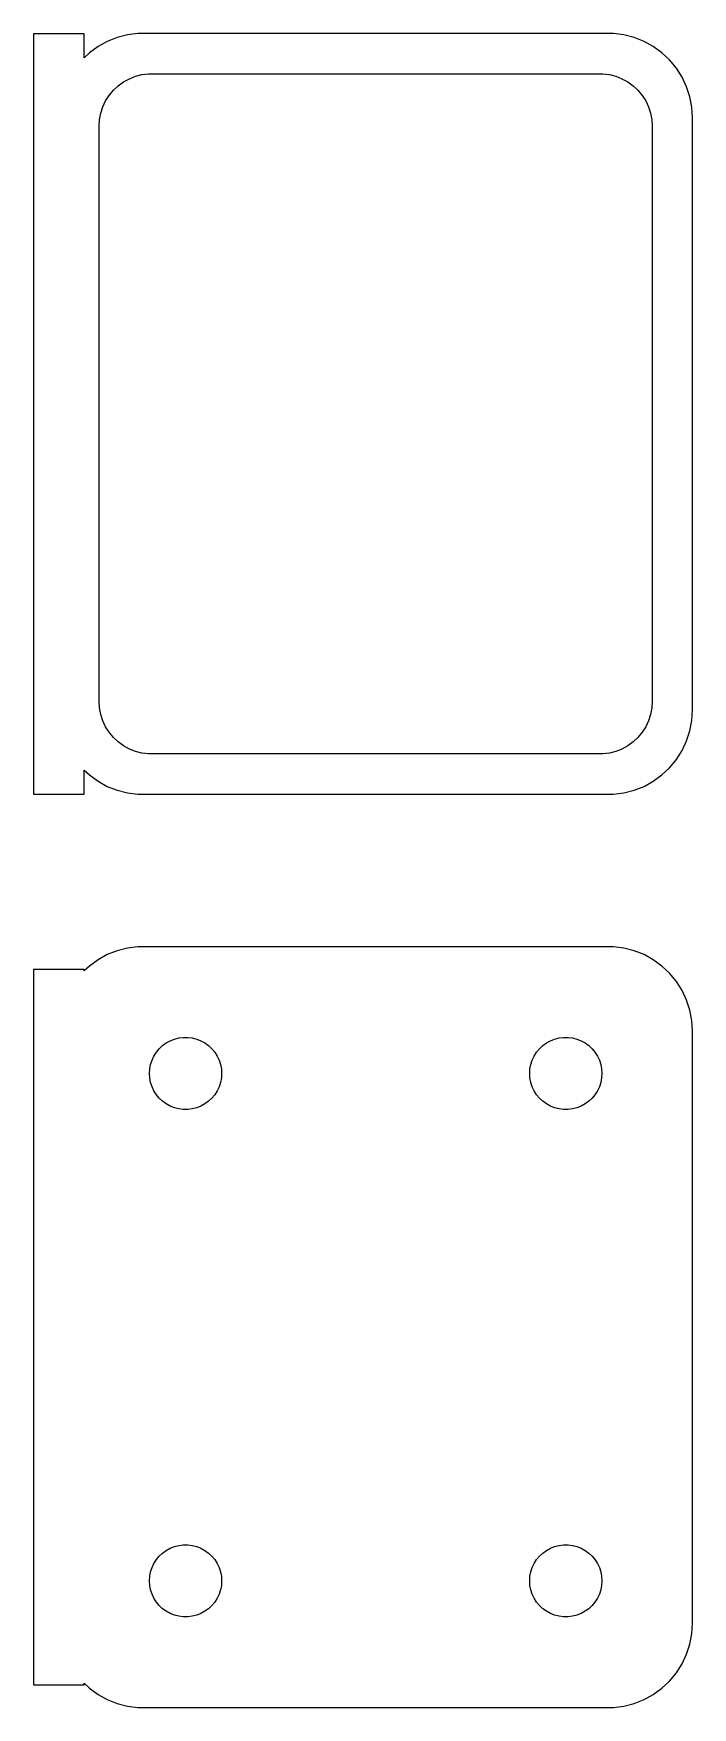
# Model space of a CAD drawing. Header units: metres. Extents: x -20.2 to 18.8, y 85.5 to 184.5.
import ezdxf

# ---------------------------------------------------------------- set-up
doc = ezdxf.new("R2010")
doc.units = ezdxf.units.M

msp = doc.modelspace()

# ---------------------------------------------------------------- linework, layer by layer
for p, q in [((-17.25, 184.479), (-20.25, 184.479)), ((-20.25, 184.479), (-20.25, 139.521)), ((-17.25, 183.059), (-17.25, 184.479)), ((-15.2951, 184.255), (-15.8789, 184.024)), ((-14.6869, 184.411), (-15.2951, 184.255)), ((-14.0639, 184.49), (-14.6869, 184.411)), ((14.0639, 184.49), (-14.0639, 184.49)), ((14.6869, 184.411), (14.0639, 184.49)), ((15.2951, 184.255), (14.6869, 184.411)), ((15.8789, 184.024), (15.2951, 184.255)), ((-16.9371, 183.353), (-17.25, 183.059)), ((-16.4291, 183.722), (-16.9371, 183.353)), ((-15.8789, 184.024), (-16.4291, 183.722)), ((16.4291, 183.722), (15.8789, 184.024)), ((16.9371, 183.353), (16.4291, 183.722)), ((17.3948, 182.923), (16.9371, 183.353)), ((17.7951, 182.439), (17.3948, 182.923)), ((18.1315, 181.909), (17.7951, 182.439)), ((-15.5192, 181.131), (-15.2342, 181.399)), ((-15.2342, 181.399), (-14.918, 181.628)), ((-14.918, 181.628), (-14.5754, 181.817)), ((-14.5754, 181.817), (-14.2119, 181.961)), ((-14.2119, 181.961), (-13.8333, 182.058)), ((-13.8333, 182.058), (-13.4454, 182.107)), ((-13.4454, 182.107), (13.4454, 182.107)), ((13.4454, 182.107), (13.8333, 182.058)), ((13.8333, 182.058), (14.2119, 181.961)), ((14.2119, 181.961), (14.5754, 181.817)), ((14.5754, 181.817), (14.918, 181.628)), ((14.918, 181.628), (15.2342, 181.399)), ((15.2342, 181.399), (15.5192, 181.131)), ((18.3989, 181.341), (18.1315, 181.909)), ((18.5929, 180.743), (18.3989, 181.341)), ((-16.2651, 179.774), (-16.1443, 180.146)), ((-16.1443, 180.146), (-15.9779, 180.5)), ((-15.9779, 180.5), (-15.7684, 180.83)), ((-15.7684, 180.83), (-15.5192, 181.131)), ((15.5192, 181.131), (15.7684, 180.83)), ((15.7684, 180.83), (15.9779, 180.5)), ((15.9779, 180.5), (16.1443, 180.146)), ((16.1443, 180.146), (16.2651, 179.774)), ((18.7106, 180.127), (18.5929, 180.743)), ((-16.3629, 179), (-16.3384, 179.39)), ((-16.3384, 179.39), (-16.2651, 179.774)), ((16.2651, 179.774), (16.3384, 179.39)), ((16.3384, 179.39), (16.3629, 179)), ((18.75, 179.5), (18.7106, 180.127)), ((18.75, 144.5), (18.75, 179.5)), ((-16.3629, 145), (-16.3629, 179)), ((16.3629, 179), (16.3629, 145)), ((-16.3384, 144.61), (-16.3629, 145)), ((-16.2651, 144.226), (-16.3384, 144.61)), ((16.3384, 144.61), (16.2651, 144.226)), ((16.3629, 145), (16.3384, 144.61)), ((-16.1443, 143.854), (-16.2651, 144.226)), ((-15.9779, 143.5), (-16.1443, 143.854)), ((16.1443, 143.854), (15.9779, 143.5)), ((16.2651, 144.226), (16.1443, 143.854)), ((18.5929, 143.257), (18.7106, 143.873)), ((18.7106, 143.873), (18.75, 144.5)), ((-15.7684, 143.17), (-15.9779, 143.5)), ((-15.5192, 142.869), (-15.7684, 143.17)), ((-15.2342, 142.601), (-15.5192, 142.869)), ((-14.918, 142.372), (-15.2342, 142.601)), ((15.2342, 142.601), (14.918, 142.372)), ((15.5192, 142.869), (15.2342, 142.601)), ((15.7684, 143.17), (15.5192, 142.869)), ((15.9779, 143.5), (15.7684, 143.17)), ((18.1315, 142.091), (18.3989, 142.659)), ((18.3989, 142.659), (18.5929, 143.257)), ((-14.5754, 142.183), (-14.918, 142.372)), ((-14.2119, 142.039), (-14.5754, 142.183)), ((-13.8333, 141.942), (-14.2119, 142.039)), ((-13.4454, 141.893), (-13.8333, 141.942)), ((13.4454, 141.893), (-13.4454, 141.893)), ((13.8333, 141.942), (13.4454, 141.893)), ((14.2119, 142.039), (13.8333, 141.942)), ((14.5754, 142.183), (14.2119, 142.039)), ((14.918, 142.372), (14.5754, 142.183)), ((17.3948, 141.077), (17.7951, 141.561)), ((17.7951, 141.561), (18.1315, 142.091)), ((-17.25, 139.521), (-17.25, 140.941)), ((-17.25, 140.941), (-16.9371, 140.647)), ((-16.9371, 140.647), (-16.4291, 140.278)), ((16.4291, 140.278), (16.9371, 140.647)), ((16.9371, 140.647), (17.3948, 141.077)), ((-16.4291, 140.278), (-15.8789, 139.976)), ((-15.8789, 139.976), (-15.2951, 139.745)), ((-15.2951, 139.745), (-14.6869, 139.589)), ((-14.6869, 139.589), (-14.0639, 139.51)), ((14.0639, 139.51), (14.6869, 139.589)), ((14.6869, 139.589), (15.2951, 139.745)), ((15.2951, 139.745), (15.8789, 139.976)), ((15.8789, 139.976), (16.4291, 140.278)), ((-20.25, 139.521), (-17.25, 139.521)), ((-14.0639, 139.51), (14.0639, 139.51)), ((-16.4291, 129.722), (-16.9371, 129.353)), ((-15.8789, 130.024), (-16.4291, 129.722)), ((-15.2951, 130.255), (-15.8789, 130.024)), ((-14.6869, 130.411), (-15.2951, 130.255)), ((-14.0639, 130.49), (-14.6869, 130.411)), ((14.0639, 130.49), (-14.0639, 130.49)), ((14.6869, 130.411), (14.0639, 130.49)), ((15.2951, 130.255), (14.6869, 130.411)), ((15.8789, 130.024), (15.2951, 130.255)), ((16.4291, 129.722), (15.8789, 130.024)), ((16.9371, 129.353), (16.4291, 129.722)), ((-17.25, 129.153), (-20.25, 129.153)), ((-20.25, 129.153), (-20.25, 86.8474)), ((-16.9371, 129.353), (-17.25, 129.059)), ((-17.25, 129.059), (-17.25, 129.153)), ((17.3948, 128.923), (16.9371, 129.353)), ((17.7951, 128.439), (17.3948, 128.923)), ((18.1315, 127.909), (17.7951, 128.439)), ((18.3989, 127.341), (18.1315, 127.909)), ((18.5929, 126.743), (18.3989, 127.341)), ((18.7106, 126.127), (18.5929, 126.743)), ((18.75, 125.5), (18.7106, 126.127)), ((-12.6111, 124.645), (-12.3941, 124.803)), ((-12.3941, 124.803), (-12.1591, 124.932)), ((-12.1591, 124.932), (-11.9098, 125.031)), ((-11.9098, 125.031), (-11.6501, 125.097)), ((-11.6501, 125.097), (-11.3841, 125.131)), ((-11.3841, 125.131), (-11.1159, 125.131)), ((-11.1159, 125.131), (-10.8499, 125.097)), ((-10.8499, 125.097), (-10.5901, 125.031)), ((-10.5901, 125.031), (-10.3408, 124.932)), ((-10.3408, 124.932), (-10.1059, 124.803)), ((-10.1059, 124.803), (-9.8889, 124.645)), ((9.8889, 124.645), (10.1059, 124.803)), ((10.1059, 124.803), (10.3408, 124.932)), ((10.3408, 124.932), (10.5901, 125.031)), ((10.5901, 125.031), (10.8499, 125.097)), ((10.8499, 125.097), (11.1159, 125.131)), ((11.1159, 125.131), (11.3841, 125.131)), ((11.3841, 125.131), (11.6501, 125.097)), ((11.6501, 125.097), (11.9098, 125.031)), ((11.9098, 125.031), (12.1591, 124.932)), ((12.1591, 124.932), (12.3941, 124.803)), ((12.3941, 124.803), (12.6111, 124.645)), ((18.75, 90.5), (18.75, 125.5)), ((-13.3182, 123.531), (-13.2353, 123.786)), ((-13.2353, 123.786), (-13.1212, 124.029)), ((-13.1212, 124.029), (-12.9775, 124.255)), ((-12.9775, 124.255), (-12.8065, 124.462)), ((-12.8065, 124.462), (-12.6111, 124.645)), ((-9.8889, 124.645), (-9.69344, 124.462)), ((-9.69344, 124.462), (-9.52251, 124.255)), ((-9.52251, 124.255), (-9.37881, 124.029)), ((-9.37881, 124.029), (-9.26465, 123.786)), ((-9.26465, 123.786), (-9.18178, 123.531)), ((9.18178, 123.531), (9.26465, 123.786)), ((9.26465, 123.786), (9.37881, 124.029)), ((9.37881, 124.029), (9.52251, 124.255)), ((9.52251, 124.255), (9.69344, 124.462)), ((9.69344, 124.462), (9.8889, 124.645)), ((12.6111, 124.645), (12.8065, 124.462)), ((12.8065, 124.462), (12.9775, 124.255)), ((12.9775, 124.255), (13.1212, 124.029)), ((13.1212, 124.029), (13.2353, 123.786)), ((13.2353, 123.786), (13.3182, 123.531)), ((-13.3853, 123), (-13.3685, 123.268)), ((-13.3685, 122.732), (-13.3853, 123)), ((-13.3685, 123.268), (-13.3182, 123.531)), ((-9.18178, 123.531), (-9.13153, 123.268)), ((-9.13153, 123.268), (-9.1147, 123)), ((-9.1147, 123), (-9.13153, 122.732)), ((9.1147, 123), (9.13153, 123.268)), ((9.13153, 122.732), (9.1147, 123)), ((9.13153, 123.268), (9.18178, 123.531)), ((13.3182, 123.531), (13.3685, 123.268)), ((13.3685, 123.268), (13.3853, 123)), ((13.3853, 123), (13.3685, 122.732)), ((-13.3182, 122.469), (-13.3685, 122.732)), ((-13.2353, 122.214), (-13.3182, 122.469)), ((-13.1212, 121.971), (-13.2353, 122.214)), ((-12.9775, 121.745), (-13.1212, 121.971)), ((-9.37881, 121.971), (-9.52251, 121.745)), ((-9.26465, 122.214), (-9.37881, 121.971)), ((-9.18178, 122.469), (-9.26465, 122.214)), ((-9.13153, 122.732), (-9.18178, 122.469)), ((9.18178, 122.469), (9.13153, 122.732)), ((9.26465, 122.214), (9.18178, 122.469)), ((9.37881, 121.971), (9.26465, 122.214)), ((9.52251, 121.745), (9.37881, 121.971)), ((13.1212, 121.971), (12.9775, 121.745)), ((13.2353, 122.214), (13.1212, 121.971)), ((13.3182, 122.469), (13.2353, 122.214)), ((13.3685, 122.732), (13.3182, 122.469)), ((-12.8065, 121.538), (-12.9775, 121.745)), ((-12.6111, 121.355), (-12.8065, 121.538)), ((-12.3941, 121.197), (-12.6111, 121.355)), ((-12.1591, 121.068), (-12.3941, 121.197)), ((-11.9098, 120.969), (-12.1591, 121.068)), ((-11.6501, 120.903), (-11.9098, 120.969)), ((-11.3841, 120.869), (-11.6501, 120.903)), ((-11.1159, 120.869), (-11.3841, 120.869)), ((-10.8499, 120.903), (-11.1159, 120.869)), ((-10.5901, 120.969), (-10.8499, 120.903)), ((-10.3408, 121.068), (-10.5901, 120.969)), ((-10.1059, 121.197), (-10.3408, 121.068)), ((-9.8889, 121.355), (-10.1059, 121.197)), ((-9.69344, 121.538), (-9.8889, 121.355)), ((-9.52251, 121.745), (-9.69344, 121.538)), ((9.69344, 121.538), (9.52251, 121.745)), ((9.8889, 121.355), (9.69344, 121.538)), ((10.1059, 121.197), (9.8889, 121.355)), ((10.3408, 121.068), (10.1059, 121.197)), ((10.5901, 120.969), (10.3408, 121.068)), ((10.8499, 120.903), (10.5901, 120.969)), ((11.1159, 120.869), (10.8499, 120.903)), ((11.3841, 120.869), (11.1159, 120.869)), ((11.6501, 120.903), (11.3841, 120.869)), ((11.9098, 120.969), (11.6501, 120.903)), ((12.1591, 121.068), (11.9098, 120.969)), ((12.3941, 121.197), (12.1591, 121.068)), ((12.6111, 121.355), (12.3941, 121.197)), ((12.8065, 121.538), (12.6111, 121.355)), ((12.9775, 121.745), (12.8065, 121.538)), ((-12.1591, 94.9321), (-11.9098, 95.0308)), ((-11.9098, 95.0308), (-11.6501, 95.0975)), ((-11.6501, 95.0975), (-11.3841, 95.1311)), ((-11.3841, 95.1311), (-11.1159, 95.1311)), ((-11.1159, 95.1311), (-10.8499, 95.0975)), ((-10.8499, 95.0975), (-10.5901, 95.0308)), ((-10.5901, 95.0308), (-10.3408, 94.9321)), ((10.3408, 94.9321), (10.5901, 95.0308)), ((10.5901, 95.0308), (10.8499, 95.0975)), ((10.8499, 95.0975), (11.1159, 95.1311)), ((11.1159, 95.1311), (11.3841, 95.1311)), ((11.3841, 95.1311), (11.6501, 95.0975)), ((11.6501, 95.0975), (11.9098, 95.0308)), ((11.9098, 95.0308), (12.1591, 94.9321)), ((-13.1212, 94.0287), (-12.9775, 94.2551)), ((-12.9775, 94.2551), (-12.8065, 94.4617)), ((-12.8065, 94.4617), (-12.6111, 94.6453)), ((-12.6111, 94.6453), (-12.3941, 94.8029)), ((-12.3941, 94.8029), (-12.1591, 94.9321)), ((-10.3408, 94.9321), (-10.1059, 94.8029)), ((-10.1059, 94.8029), (-9.8889, 94.6453)), ((-9.8889, 94.6453), (-9.69344, 94.4617)), ((-9.69344, 94.4617), (-9.52251, 94.2551)), ((-9.52251, 94.2551), (-9.37881, 94.0287)), ((9.37881, 94.0287), (9.52251, 94.2551)), ((9.52251, 94.2551), (9.69344, 94.4617)), ((9.69344, 94.4617), (9.8889, 94.6453)), ((9.8889, 94.6453), (10.1059, 94.8029)), ((10.1059, 94.8029), (10.3408, 94.9321)), ((12.1591, 94.9321), (12.3941, 94.8029)), ((12.3941, 94.8029), (12.6111, 94.6453)), ((12.6111, 94.6453), (12.8065, 94.4617)), ((12.8065, 94.4617), (12.9775, 94.2551)), ((12.9775, 94.2551), (13.1212, 94.0287)), ((-13.3853, 93), (-13.3685, 93.2676)), ((-13.3685, 93.2676), (-13.3182, 93.531)), ((-13.3182, 93.531), (-13.2353, 93.7861)), ((-13.2353, 93.7861), (-13.1212, 94.0287)), ((-9.37881, 94.0287), (-9.26465, 93.7861)), ((-9.26465, 93.7861), (-9.18178, 93.531)), ((-9.18178, 93.531), (-9.13153, 93.2676)), ((-9.13153, 93.2676), (-9.1147, 93)), ((9.1147, 93), (9.13153, 93.2676)), ((9.13153, 93.2676), (9.18178, 93.531)), ((9.18178, 93.531), (9.26465, 93.7861)), ((9.26465, 93.7861), (9.37881, 94.0287)), ((13.1212, 94.0287), (13.2353, 93.7861)), ((13.2353, 93.7861), (13.3182, 93.531)), ((13.3182, 93.531), (13.3685, 93.2676)), ((13.3685, 93.2676), (13.3853, 93)), ((-13.3685, 92.7324), (-13.3853, 93)), ((-13.3182, 92.469), (-13.3685, 92.7324)), ((-13.2353, 92.214), (-13.3182, 92.469)), ((-13.1212, 91.9713), (-13.2353, 92.214)), ((-9.26465, 92.214), (-9.37881, 91.9713)), ((-9.18178, 92.469), (-9.26465, 92.214)), ((-9.13153, 92.7324), (-9.18178, 92.469)), ((-9.1147, 93), (-9.13153, 92.7324)), ((9.13153, 92.7324), (9.1147, 93)), ((9.18178, 92.469), (9.13153, 92.7324)), ((9.26465, 92.214), (9.18178, 92.469)), ((9.37881, 91.9713), (9.26465, 92.214)), ((13.2353, 92.214), (13.1212, 91.9713)), ((13.3182, 92.469), (13.2353, 92.214)), ((13.3685, 92.7324), (13.3182, 92.469)), ((13.3853, 93), (13.3685, 92.7324)), ((-12.9775, 91.7449), (-13.1212, 91.9713)), ((-12.8065, 91.5383), (-12.9775, 91.7449)), ((-12.6111, 91.3547), (-12.8065, 91.5383)), ((-12.3941, 91.1971), (-12.6111, 91.3547)), ((-12.1591, 91.0679), (-12.3941, 91.1971)), ((-11.9098, 90.9692), (-12.1591, 91.0679)), ((-10.3408, 91.0679), (-10.5901, 90.9692)), ((-10.1059, 91.1971), (-10.3408, 91.0679)), ((-9.8889, 91.3547), (-10.1059, 91.1971)), ((-9.69344, 91.5383), (-9.8889, 91.3547)), ((-9.52251, 91.7449), (-9.69344, 91.5383)), ((-9.37881, 91.9713), (-9.52251, 91.7449)), ((9.52251, 91.7449), (9.37881, 91.9713)), ((9.69344, 91.5383), (9.52251, 91.7449)), ((9.8889, 91.3547), (9.69344, 91.5383)), ((10.1059, 91.1971), (9.8889, 91.3547)), ((10.3408, 91.0679), (10.1059, 91.1971)), ((10.5901, 90.9692), (10.3408, 91.0679)), ((12.1591, 91.0679), (11.9098, 90.9692)), ((12.3941, 91.1971), (12.1591, 91.0679)), ((12.6111, 91.3547), (12.3941, 91.1971)), ((12.8065, 91.5383), (12.6111, 91.3547)), ((12.9775, 91.7449), (12.8065, 91.5383)), ((13.1212, 91.9713), (12.9775, 91.7449)), ((-11.6501, 90.9025), (-11.9098, 90.9692)), ((-11.3841, 90.8689), (-11.6501, 90.9025)), ((-11.1159, 90.8689), (-11.3841, 90.8689)), ((-10.8499, 90.9025), (-11.1159, 90.8689)), ((-10.5901, 90.9692), (-10.8499, 90.9025)), ((10.8499, 90.9025), (10.5901, 90.9692)), ((11.1159, 90.8689), (10.8499, 90.9025)), ((11.3841, 90.8689), (11.1159, 90.8689)), ((11.6501, 90.9025), (11.3841, 90.8689)), ((11.9098, 90.9692), (11.6501, 90.9025)), ((18.7106, 89.8733), (18.75, 90.5)), ((18.3989, 88.6594), (18.5929, 89.2566)), ((18.5929, 89.2566), (18.7106, 89.8733)), ((18.1315, 88.0912), (18.3989, 88.6594)), ((17.3948, 87.0773), (17.7951, 87.5611)), ((17.7951, 87.5611), (18.1315, 88.0912)), ((-20.25, 86.8474), (-17.25, 86.8474)), ((-17.25, 86.8474), (-17.25, 86.9413)), ((-17.25, 86.9413), (-16.9371, 86.6474)), ((-16.9371, 86.6474), (-16.4291, 86.2784)), ((-16.4291, 86.2784), (-15.8789, 85.9759)), ((15.8789, 85.9759), (16.4291, 86.2784)), ((16.4291, 86.2784), (16.9371, 86.6474)), ((16.9371, 86.6474), (17.3948, 87.0773)), ((-15.8789, 85.9759), (-15.2951, 85.7447)), ((-15.2951, 85.7447), (-14.6869, 85.5886)), ((-14.6869, 85.5886), (-14.0639, 85.5099)), ((-14.0639, 85.5099), (14.0639, 85.5099)), ((14.0639, 85.5099), (14.6869, 85.5886)), ((14.6869, 85.5886), (15.2951, 85.7447)), ((15.2951, 85.7447), (15.8789, 85.9759))]:
    msp.add_line(p, q)

doc.saveas('drawing.dxf')
